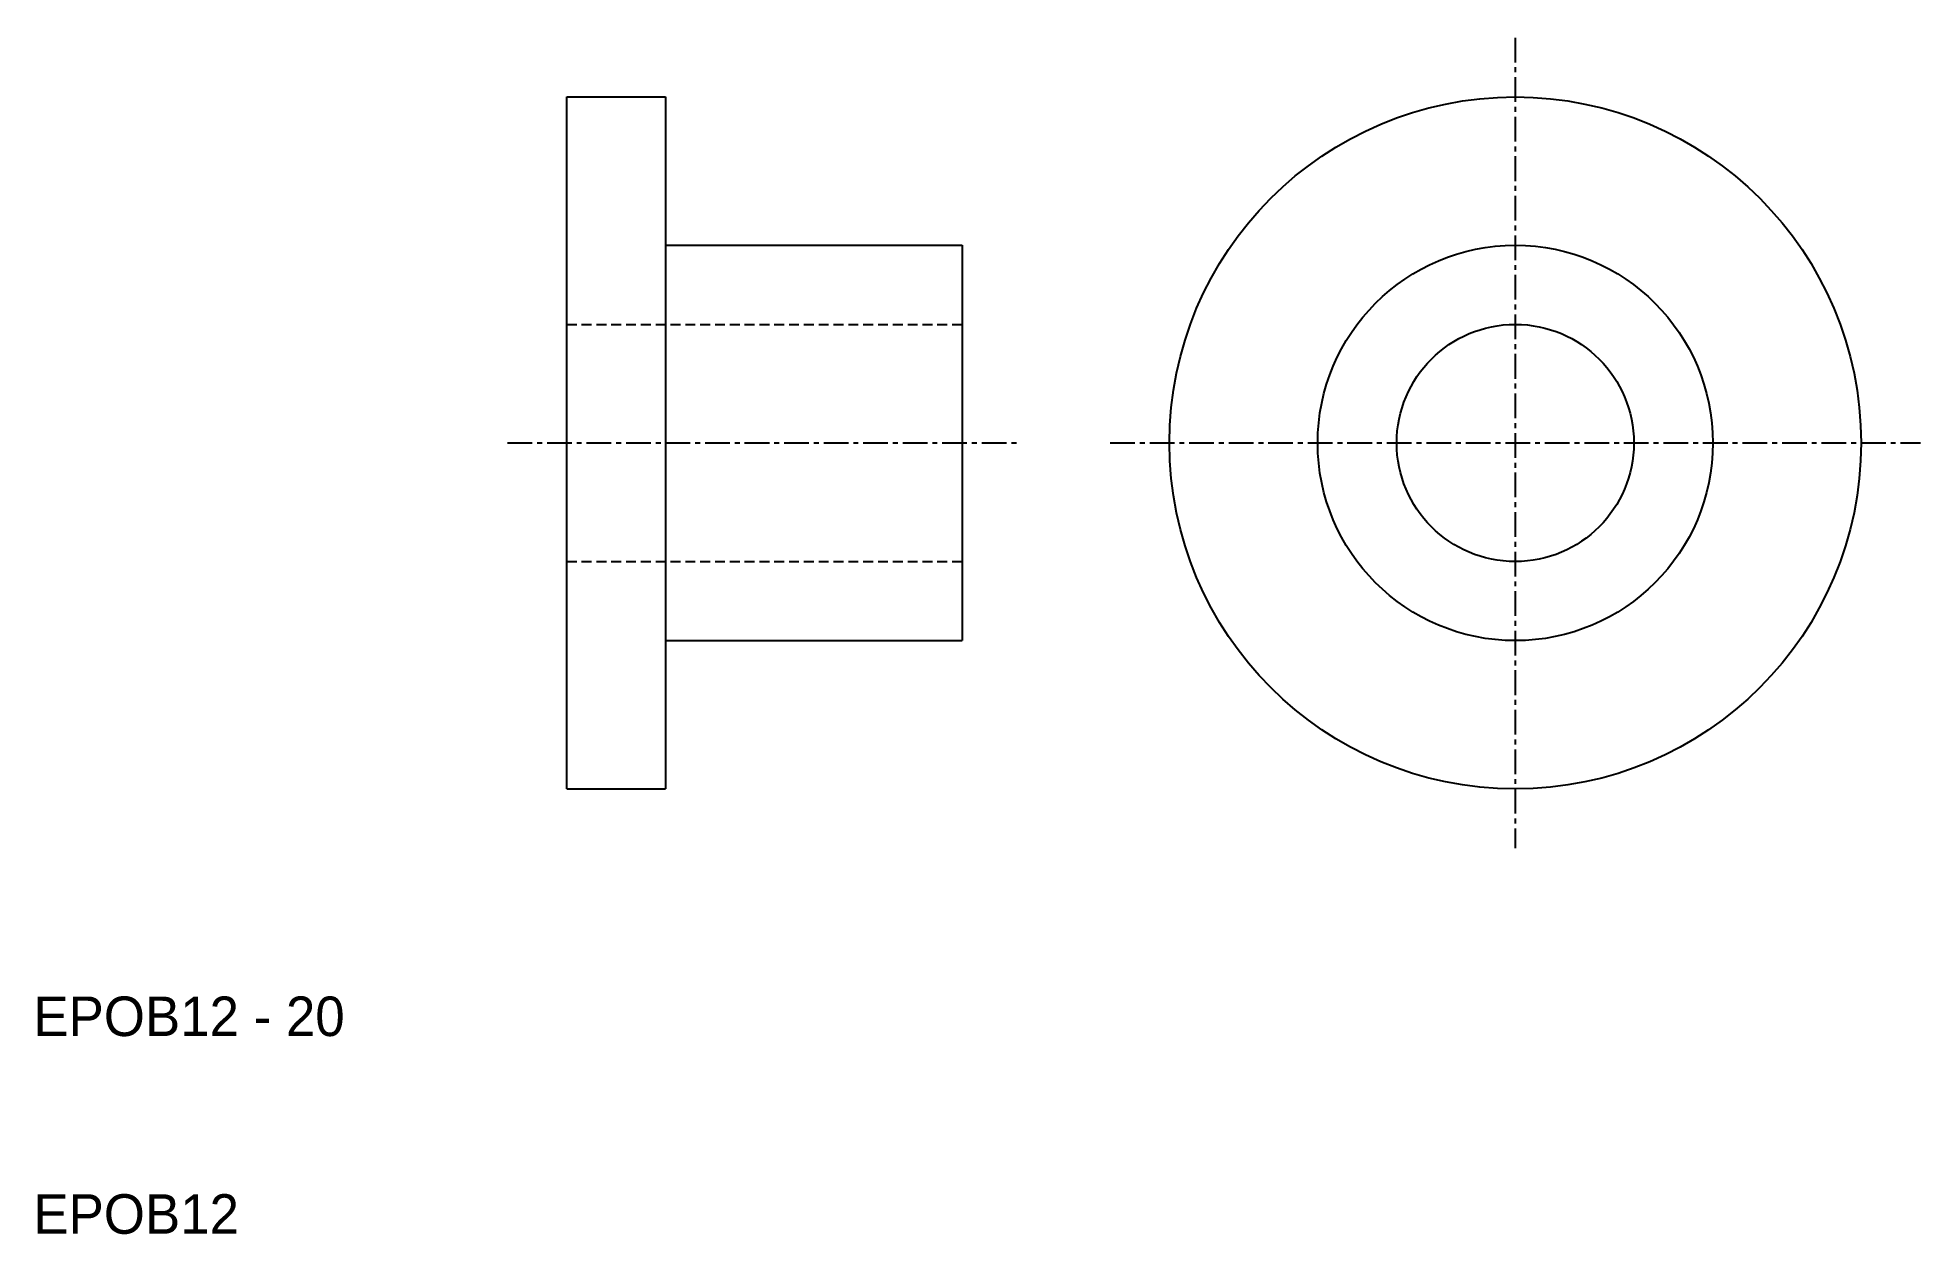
# Model space of a CAD drawing. Extents: x 10.2 to 105.5, y 10 to 70.5.
import ezdxf

# ---------------------------------------------------------------- set-up
doc = ezdxf.new("R2010")
doc.units = 0
doc.linetypes.add('CENTER', pattern=[2, 1.25, -0.25, 0.25, -0.25])
doc.linetypes.add('DASHED', pattern=[0.75, 0.5, -0.25])
doc.layers.get('0').update_dxf_attribs({"linetype": 'CONTINUOUS'})
doc.layers.add('CENTER', color=1, linetype='CENTER')

msp = doc.modelspace()

# ---------------------------------------------------------------- linework, layer by layer
at = {"color": 7, "linetype": 'CONTINUOUS'}
for p, q in [((37, 32.5), (37, 67.5)), ((37, 67.5), (42, 67.5)), ((42, 67.5), (42, 60)), ((42, 60), (42, 32.5)), ((42, 60), (57, 60)), ((57, 60), (57, 40)), ((42, 40), (57, 40)), ((37, 32.5), (42, 32.5))]:
    msp.add_line(p, q, dxfattribs=at)
at = {"color": 3, "linetype": 'DASHED'}
for p, q in [((37, 56), (57, 56)), ((37, 44), (57, 44))]:
    msp.add_line(p, q, dxfattribs=at)
at = {"color": 7, "linetype": 'CONTINUOUS'}
for radius in [17.5, 10, 6]:
    msp.add_circle((85, 50), radius, dxfattribs=at)
at = {"layer": 'CENTER', "color": 1, "linetype": 'CENTER'}
for p, q in [((85, 70.5), (85, 29.5)), ((34, 50), (60, 50)), ((64.5, 50), (105.5, 50))]:
    msp.add_line(p, q, dxfattribs=at)

# ---------------------------------------------------------------- texts
at = {"color": 7, "linetype": 'CONTINUOUS'}
for s, p in [('EPOB12 - 20', (10, 20)), ('EPOB12', (10, 10))]:
    msp.add_text(s, height=2, dxfattribs=at).set_placement(p)

doc.saveas('drawing.dxf')
